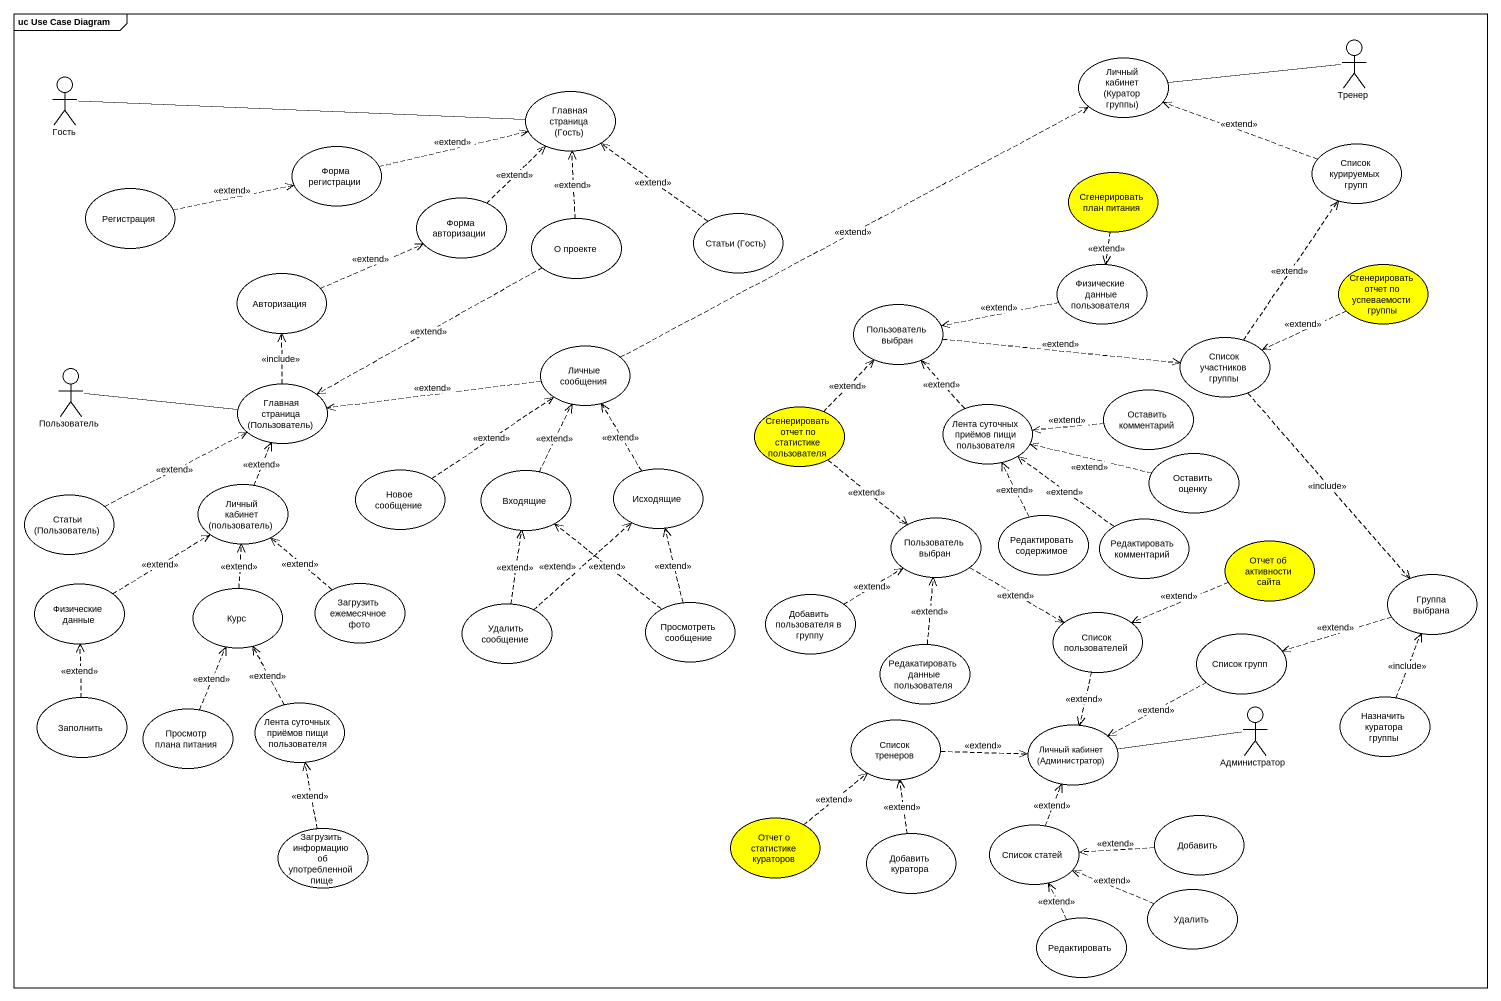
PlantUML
@startuml
mainframe uc Use Case Diagram
actor Тренер
actor Гость
usecase "Личный кабинет (Куратор группы)" as Личный_кабинет_Куратор
usecase "Главная страница (Гость)" as Главная_страница_Гость
usecase "Форма регистрации" as Форма_регистрации
usecase "Список курируемых групп" as Список_курируемых_групп
usecase Регистрация
usecase "Форма авторизации" as Форма_авторизации
usecase "Сгенерировать план питания" as Сгенерировать_план_питания #FFFF00
usecase "О проекте" as О_проекте
usecase "Статьи (Гость)" as Статьи_Гость
usecase Авторизация
usecase "Физические данные пользователя" as Физические_данные
usecase "Сгенерировать отчет по успеваемости группы" as Сгенерировать_отчет_по #FFFF00
usecase "Пользователь выбран" as Пользователь_выбран
usecase "Личные сообщения" as Личные_сообщения
usecase "Список участников группы" as Список_участников_группы
actor Пользователь
usecase "Главная страница (Пользователь)" as Главная_страница
usecase "Оставить комментарий" as Оставить_комментарий
usecase "Сгенерировать отчет по статистике пользователя" as Сгенерировать_отчет_по_2 #FFFF00
usecase "Лента суточных приёмов пищи пользователя" as Лента_суточных_приёмов_пищи
usecase "Новое сообщение" as Новое_сообщение
usecase Входящие
usecase Исходящие
usecase "Оставить оценку" as Оставить_оценку
usecase "Статьи (Пользователь)" as Статьи_Пользователь
usecase "Личный кабинет (пользователь)" as Личный_кабинет_пользователь
usecase "Пользователь выбран" as Пользователь_выбран_2
usecase "Редактировать содержимое" as Редактировать_содержимое
usecase "Редактировать комментарий" as Редактировать_комментарий
usecase "Отчет об активности сайта" as Отчет_об_активности_сайта #FFFF00
usecase "Физические данные" as Физические_данные_2
usecase Курс
usecase "Загрузить ежемесячное фото" as Загрузить_ежемесячное_фото
usecase "Группа выбрана" as Группа_выбрана
usecase "Удалить сообщение" as Удалить_сообщение
usecase "Просмотреть сообщение" as Просмотреть_сообщение
usecase "Добавить пользователя в группу" as Добавить_пользователя_в
usecase "Список пользователей" as Список_пользователей
usecase "Редакатировать данные пользователя" as Редакатировать_данные
usecase "Список групп" as Список_групп
usecase Заполнить
usecase "Лента суточных приёмов пищи пользователя" as Лента_суточных_приёмов_пищи_2
actor Администратор
usecase "Назначить куратора группы" as Назначить_куратора_группы
usecase "Просмотр плана питания" as Просмотр_плана_питания
usecase "Список тренеров" as Список_тренеров
usecase "Личный кабинет (Администратор)" as Личный_кабинет_Администратор
usecase "Отчет о статистике кураторов" as Отчет_о_статистике_кураторов #FFFF00
usecase Добавить
usecase "Загрузить информацию об употребленной пище" as Загрузить_информацию_об
usecase "Добавить куратора" as Добавить_куратора
usecase "Список статей" as Список_статей
usecase Удалить
usecase Редактировать
Тренер -left- Личный_кабинет_Куратор
Гость -right- Главная_страница_Гость
Форма_регистрации .right.> Главная_страница_Гость : <<extend>>
Список_курируемых_групп .left.> Личный_кабинет_Куратор : <<extend>>
Регистрация .right.> Форма_регистрации : <<extend>>
Форма_авторизации .up.> Главная_страница_Гость : <<extend>>
Сгенерировать_план_питания ..> Физические_данные : <<extend>>
О_проекте .up.> Главная_страница_Гость : <<extend>>
О_проекте .left.> Главная_страница : <<extend>>
Статьи_Гость .up.> Главная_страница_Гость : <<extend>>
Авторизация .right.> Форма_авторизации : <<extend>>
Физические_данные .left.> Пользователь_выбран : <<extend>>
Сгенерировать_отчет_по .left.> Список_участников_группы : <<extend>>
Пользователь_выбран .right.> Список_участников_группы : <<extend>>
Личные_сообщения .right.> Личный_кабинет_Куратор : <<extend>>
Личные_сообщения .left.> Главная_страница : <<extend>>
Список_участников_группы .up.> Список_курируемых_групп : <<extend>>
Список_участников_группы ..> Группа_выбрана : <<include>>
Пользователь -right- Главная_страница
Главная_страница .up.> Авторизация : <<include>>
Оставить_комментарий .left.> Лента_суточных_приёмов_пищи : <<extend>>
Сгенерировать_отчет_по_2 .up.> Пользователь_выбран : <<extend>>
Сгенерировать_отчет_по_2 ..> Пользователь_выбран_2 : <<extend>>
Лента_суточных_приёмов_пищи .up.> Пользователь_выбран : <<extend>>
Новое_сообщение .up.> Личные_сообщения : <<extend>>
Входящие .up.> Личные_сообщения : <<extend>>
Исходящие .up.> Личные_сообщения : <<extend>>
Оставить_оценку .left.> Лента_суточных_приёмов_пищи : <<extend>>
Статьи_Пользователь .right.> Главная_страница : <<extend>>
Личный_кабинет_пользователь .up.> Главная_страница : <<extend>>
Пользователь_выбран_2 .right.> Список_пользователей : <<extend>>
Редактировать_содержимое .up.> Лента_суточных_приёмов_пищи : <<extend>>
Редактировать_комментарий .up.> Лента_суточных_приёмов_пищи : <<extend>>
Отчет_об_активности_сайта .left.> Список_пользователей : <<extend>>
Физические_данные_2 .up.> Личный_кабинет_пользователь : <<extend>>
Курс .up.> Личный_кабинет_пользователь : <<extend>>
Загрузить_ежемесячное_фото .up.> Личный_кабинет_пользователь : <<extend>>
Группа_выбрана .left.> Список_групп : <<extend>>
Удалить_сообщение .up.> Входящие : <<extend>>
Удалить_сообщение .up.> Исходящие : <<extend>>
Просмотреть_сообщение .up.> Входящие : <<extend>>
Просмотреть_сообщение .up.> Исходящие : <<extend>>
Добавить_пользователя_в .up.> Пользователь_выбран_2 : <<extend>>
Список_пользователей ..> Личный_кабинет_Администратор : <<extend>>
Редакатировать_данные .up.> Пользователь_выбран_2 : <<extend>>
Список_групп .left.> Личный_кабинет_Администратор : <<extend>>
Заполнить .up.> Физические_данные_2 : <<extend>>
Лента_суточных_приёмов_пищи_2 .up.> Курс : <<extend>>
Администратор -left- Личный_кабинет_Администратор
Назначить_куратора_группы .up.> Группа_выбрана : <<include>>
Просмотр_плана_питания .up.> Курс : <<extend>>
Список_тренеров .right.> Личный_кабинет_Администратор : <<extend>>
Отчет_о_статистике_кураторов .up.> Список_тренеров : <<extend>>
Добавить .left.> Список_статей : <<extend>>
Загрузить_информацию_об .up.> Лента_суточных_приёмов_пищи_2 : <<extend>>
Добавить_куратора .up.> Список_тренеров : <<extend>>
Список_статей .up.> Личный_кабинет_Администратор : <<extend>>
Удалить .left.> Список_статей : <<extend>>
Редактировать .up.> Список_статей : <<extend>>
@enduml
